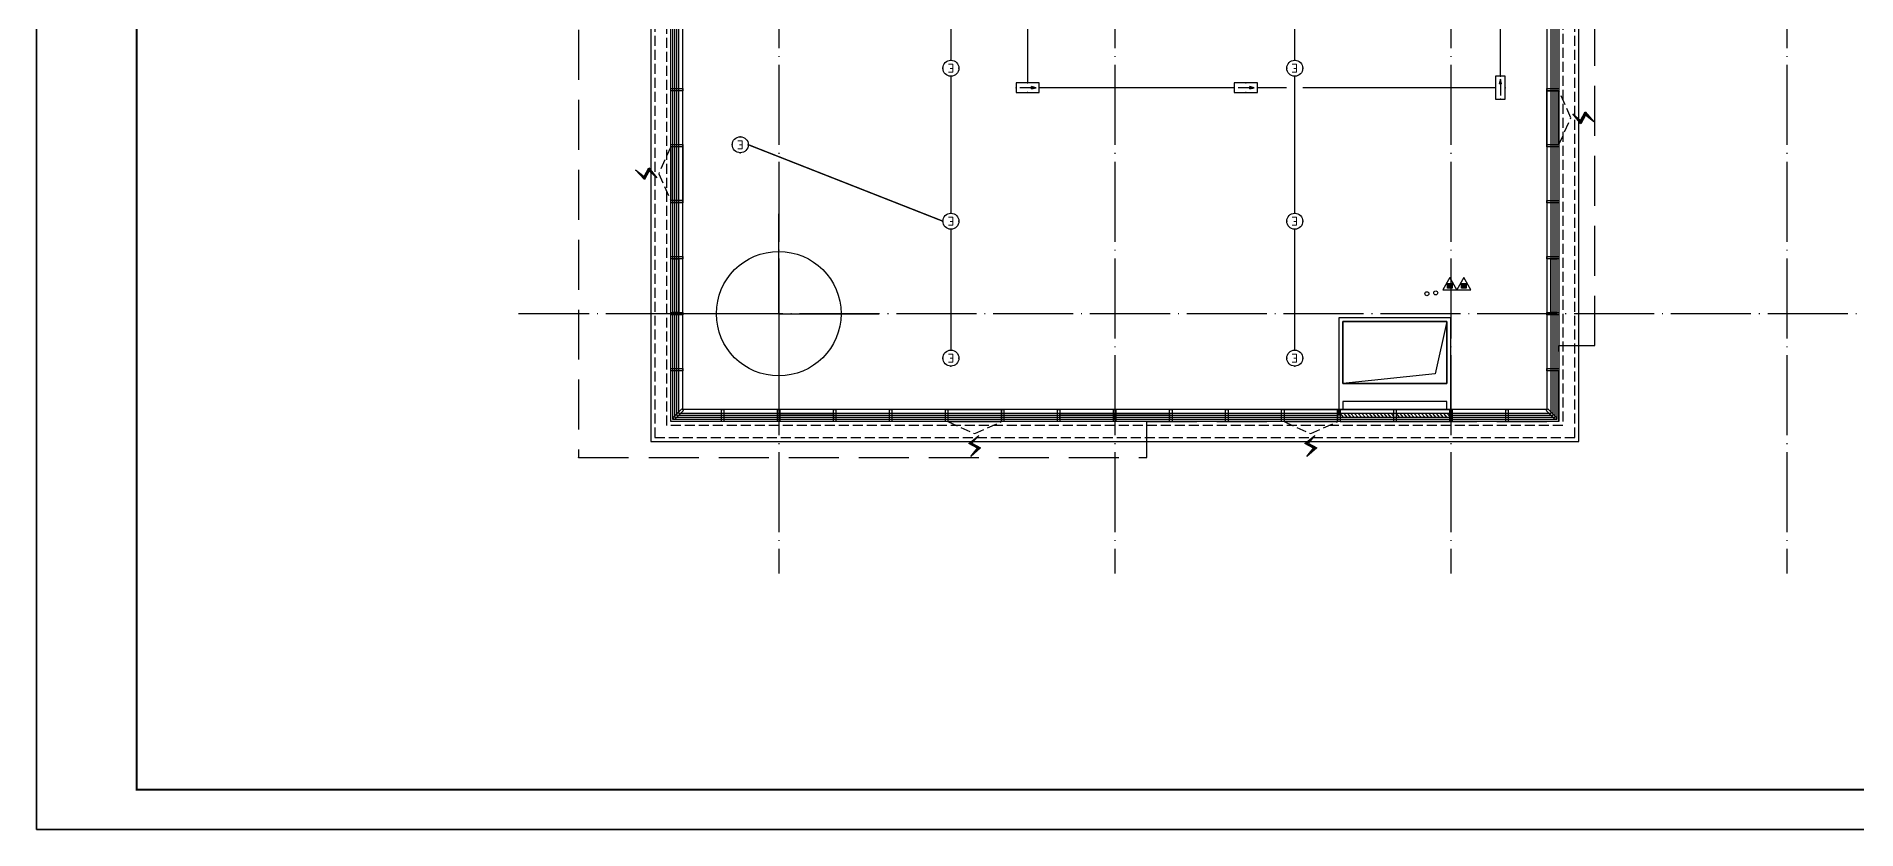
# Model space of a CAD drawing. Extents: x -292644 to 261407, y -12902 to 435090.
# Drawn here: x 93204 to 138697, y -12902 to 6934 of the extents above; entities that cross this region are included whole.
import ezdxf
from ezdxf.enums import TextEntityAlignment as Align
from ezdxf.xclip import XClip

# ---------------------------------------------------------------- set-up
doc = ezdxf.new("R2010")
doc.units = 0
doc.header["$LTSCALE"] = 1000
doc.header["$MEASUREMENT"] = 0
for name, pattern in [('104-10 轴网$0$DOTE', [2.42, 2, -0.2, 0.02, -0.2]), ('8#楼幕墙$0$109-34 轴网$0$L1$0$$AUDIT_BAD_LTYPE1', [0]), ('8#楼幕墙$0$DASH', [0.35, 0.25, -0.1]), ('DASH', [0.35, 0.25, -0.1]), ('X-104 8#10#平面_t3$0$109-34 轴网$0$L1$0$$AUDIT_BAD_LTYPE1', [0]), ('X-104 8#10#平面_t3$0$DASH', [0.35, 0.25, -0.1])]:
    doc.linetypes.add(name, pattern=pattern)
doc.layers.get('0').update_dxf_attribs({"linetype": 'CONTINUOUS'})
doc.layers.get('Defpoints').update_dxf_attribs({"linetype": 'CONTINUOUS'})
for name, color, linetype in [('104-10 轴网$0$A_AXIS-轴线', 36, '104-10 轴网$0$DOTE'), ('8#楼幕墙$0$04-电动窗', 1, 'CONTINUOUS'), ('8#楼幕墙$0$A-C_玻璃幕墙', 140, 'CONTINUOUS'), ('8#楼幕墙$0$A-C_窗', 140, 'CONTINUOUS'), ('EQUIP-照明', 3, 'CONTINUOUS'), ('WIRE-应急', 2, 'DASH'), ('X-104 8#10#平面_t3$0$A-O_分水线', 127, 'CONTINUOUS'), ('X-104 8#10#平面_t3$0$A-O_屋面', 201, 'CONTINUOUS'), ('X-104 8#10#平面_t3$0$A-O_散水', 134, 'CONTINUOUS'), ('X-104 8#10#平面_t3$0$A-TECH_结构', 21, 'CONTINUOUS'), ('X-104 8#10#平面_t3$0$E-立面轮廓', 241, 'CONTINUOUS'), ('X-104 8#10#平面_t3$0$水-消火栓', 41, 'CONTINUOUS'), ('X-104 8#10#平面_t3$0$水-雨水管', 4, 'X-104 8#10#平面_t3$0$TG_Y')]:
    doc.layers.add(name, color=color, linetype=linetype)
doc.layers.add('8#楼幕墙$0$04-不打印_辅助线', color=165, linetype='CONTINUOUS', plot=False)
doc.layers.add('X-104 8#10#平面_t3$0$04-不打印_辅助线', color=165, linetype='CONTINUOUS', plot=False)
doc.layers.add('X-104 8#10#平面_t3$0$000套内', color=226, linetype='CONTINUOUS', lineweight=30, plot=False)
doc.layers.get('X-104 8#10#平面_t3$0$A-O_分水线').off()
doc.styles.add('_TEL_DIM', font='SIMPLEX', dxfattribs={"width": 0.7, "height": 3.5, "bigfont": 'HZTXT'})
doc.styles.get("Standard").update_dxf_attribs({"font": 'gbenor.shx', "bigfont": 'gbcbig.shx'})
doc.styles.add('X-104 8#10#平面_t3$0$TG_LINETYPE', font='romans2.shx', dxfattribs={"width": 0.8, "height": 3, "bigfont": 'hzdf2.shx'})
doc.linetypes.add('X-104 8#10#平面_t3$0$TG_Y', pattern='A,5,-0.3,["Y",X-104 8#10#平面_t3$0$TG_LINETYPE,S=0.1,R=0,X=-0.23,Y=-0.15],0', length=5.3)

# ---------------------------------------------------------------- blocks, each defined once
blk = doc.blocks.new('图框-A1')
for points, const_width in [([(0, 0), (841, 0), (841, 594), (0, 594)], 0.05), ([(766, 584), (25, 584), (25, 10), (766, 10)], 0.5)]:
    blk.add_lwpolyline(points, close=True, dxfattribs=dict(const_width=const_width))
at = {"const_width": 0.05}
blk.add_lwpolyline([(420.5, 0), (420.5, 2)], dxfattribs=at)
blk = doc.blocks.new('104-10 轴网')
at = {"layer": '104-10 轴网$0$A_AXIS-轴线', "linetype": '104-10 轴网$0$DOTE'}
for p, q in [((120430, 40100), (120430, -6500)), ((128830, 40100), (128830, -6500)), ((137230, 40100), (137230, -6500)), ((145630, 40100), (145630, -6500)), ((168930, 0), (113930, 0))]:
    blk.add_line(p, q, dxfattribs=at)
at = {"layer": 'Defpoints'}
blk.add_lwpolyline([(104380, 45500), (178480, 45500), (178480, -11900), (104380, -11900)], close=True, dxfattribs=at)
blk = doc.blocks.new('X-104 8#10#平面_t3$0$fdhggh')
at = {"layer": 'X-104 8#10#平面_t3$0$04-不打印_辅助线'}
blk.add_lwpolyline([(19450, 12900), (19450, -2650), (-2650, -2650), (-2650, 27850), (8450, 27850), (8450, 30800), (14150, 30800), (14150, 35950), (44350, 35950), (44350, 14450), (24500, 14450), (24500, 12900)], close=True, dxfattribs=at)
blk = doc.blocks.new('X-104 8#10#平面_t3$0$fgdghdh')
at = {"layer": 'X-104 8#10#平面_t3$0$A-TECH_结构'}
for points in [[(8450, 23550), (8450, 24850), (9050, 24850), (8862, 23719)], [(8450, 23550), (9050, 23550), (9050, 24850), (8450, 24850)], [(24450, 23550), (24450, 24850), (25000, 24850), (24819, 23660)], [(24450, 23550), (25000, 23550), (25000, 24850), (24450, 24850)], [(16700, -1750), (14100, -1750), (14100, -200), (16700, -200)]]:
    blk.add_lwpolyline(points, close=True, dxfattribs=at)
blk.add_lwpolyline([(16700, -200), (16404, -1504), (14100, -1750), (16700, -1750), (16700, -200), (14100, -200), (14100, -1750)], dxfattribs=at)
blk = doc.blocks.new('8#楼幕墙$0$2')
at = {"linetype": '8#楼幕墙$0$109-34 轴网$0$L1$0$$AUDIT_BAD_LTYPE1'}
for points in [[(-199772, 234016), (-199772, 236514)], [(-199772, 234016), (-202271, 234016)], [(-199772, 234016), (-199772, 231517)], [(-199772, 234016), (-197274, 234016)]]:
    blk.add_lwpolyline(points, dxfattribs=at)
blk.add_circle((-199772, 234016), 1557)
blk = doc.blocks.new('8#楼幕墙$0$ii')
blk.add_lwpolyline([(-1340, 0), (0, 0), (0, -150), (-1340, -150)], close=True)
blk = doc.blocks.new('8#楼幕墙$0$$TCHSYS$WIN2D')
for p, q in [((-0.5, 0.5), (0.5, 0.5)), ((-0.5, 0.5), (-0.5, -0.5)), ((0.5, 0.5), (0.5, -0.5)), ((0.5, 0.167), (-0.5, 0.167)), ((0.5, -0.167), (-0.5, -0.167)), ((-0.5, -0.5), (0.5, -0.5))]:
    blk.add_line(p, q)
blk = doc.blocks.new('8#楼幕墙$0$开启扇')
at = {"layer": '8#楼幕墙$0$04-电动窗'}
h = blk.add_hatch(color=1, dxfattribs=at)
h.dxf.hatch_style = 1
h.paths.add_polyline_path([(771, 399), (600, 588), (817, 705), (569, 925), (738, 715), (521, 598)])
at = {"linetype": '8#楼幕墙$0$DASH'}
blk.add_lwpolyline([(0, 50), (670, 350), (1340, 50)], dxfattribs=at)
at = {"layer": '8#楼幕墙$0$04-电动窗', "color": 1}
blk.add_lwpolyline([(771, 399), (600, 588), (817, 705), (569, 925), (738, 715), (521, 598), (771, 399)], close=True, dxfattribs=at)
at = {"xscale": -1340, "yscale": 300, "zscale": 1340, "rotation": 180}
blk.add_blockref('8#楼幕墙$0$$TCHSYS$WIN2D', (670, -100), dxfattribs=at)
blk = doc.blocks.new('8#楼幕墙$0$$WINLIB2D$00000039')
at = {"color": 0}
for points in [[(-0.5, 0.5), (-0.5, -0.5)], [(0.5, 0.5), (-0.5, 0.5)], [(0.5, -0.5), (0.5, 0.5)], [(-0.5, 0.167), (0.5, 0.167)], [(-0.452, -0.167), (-0.5, 0.084)], [(-0.384, -0.167), (-0.448, 0.167)], [(-0.316, -0.167), (-0.38, 0.167)], [(-0.248, -0.167), (-0.312, 0.167)], [(-0.18, -0.167), (-0.244, 0.167)], [(-0.112, -0.167), (-0.176, 0.167)], [(-0.044, -0.167), (-0.108, 0.167)], [(0.024, -0.167), (-0.04, 0.167)], [(0.092, -0.167), (0.028, 0.167)], [(0.16, -0.167), (0.096, 0.167)], [(0.228, -0.167), (0.164, 0.167)], [(0.296, -0.167), (0.232, 0.167)], [(0.364, -0.167), (0.3, 0.167)], [(0.432, -0.167), (0.368, 0.167)], [(0.5, -0.167), (0.436, 0.167)], [(-0.5, -0.167), (0.5, -0.167)], [(0.5, -0.5), (-0.5, -0.5)]]:
    blk.add_lwpolyline(points, dxfattribs=at)
blk = doc.blocks.new('8#楼幕墙')
at = {"layer": '8#楼幕墙$0$04-不打印_辅助线'}
for points in [[(-18550, -12900), (65550, -12900), (65550, 46500), (-18550, 46500)], [(19400, 12900), (19400, -2600), (-2600, -2600), (-2600, 27800), (8500, 27800), (8500, 31000), (14200, 31000), (14200, 35900), (44300, 35900), (44300, 14500), (24130, 14500), (24130, 12900)]]:
    blk.add_lwpolyline(points, close=True, dxfattribs=at)
at = {"layer": '8#楼幕墙$0$A-C_玻璃幕墙'}
for points in [[(19630, 14400), (19500, 14400), (19500, -2700), (-2700, -2700), (-2700, 27900), (8400, 27900), (8400, 29500), (9530, 29500)], [(19570, 14450), (19450, 14450), (19450, -2650), (-2650, -2650), (-2650, 27850), (8450, 27850), (8450, 29450), (9470, 29450)], [(19570, 14600), (19300, 14600), (19300, -2500), (-2500, -2500), (-2500, 27700), (8600, 27700), (8600, 29300), (9470, 29300)], [(19630, 14700), (19200, 14700), (19200, -2400), (-2400, -2400), (-2400, 27600), (8700, 27600), (8700, 29200), (9530, 29200)]]:
    blk.add_lwpolyline(points, dxfattribs=at)
for points in [[(-2700, 5570), (-2700, 5630), (-2400, 5630), (-2400, 5570)], [(19200, 5570), (19200, 5630), (19500, 5630), (19500, 5570)], [(-2700, 4170), (-2700, 4230), (-2400, 4230), (-2400, 4170)], [(19200, 4170), (19200, 4230), (19500, 4230), (19500, 4170)], [(-2700, 2770), (-2700, 2830), (-2400, 2830), (-2400, 2770)], [(19200, 2770), (19200, 2830), (19500, 2830), (19500, 2770)], [(-2700, 1370), (-2700, 1430), (-2400, 1430), (-2400, 1370)], [(19200, 1370), (19200, 1430), (19500, 1430), (19500, 1370)], [(-2700, -30), (-2700, 30), (-2400, 30), (-2400, -30)], [(19200, -30), (19200, 30), (19500, 30), (19500, -30)], [(-2700, -1430), (-2700, -1370), (-2400, -1370), (-2400, -1430)], [(19200, -1430), (19200, -1370), (19500, -1370), (19500, -1430)], [(-2379, -2421), (-2421, -2379), (-2650, -2608), (-2608, -2650)], [(-1370, -2700), (-1430, -2700), (-1430, -2400), (-1370, -2400)], [(30, -2700), (-30, -2700), (-30, -2400), (30, -2400)], [(1430, -2700), (1370, -2700), (1370, -2400), (1430, -2400)], [(2830, -2700), (2770, -2700), (2770, -2400), (2830, -2400)], [(4230, -2700), (4170, -2700), (4170, -2400), (4230, -2400)], [(5630, -2700), (5570, -2700), (5570, -2400), (5630, -2400)], [(7030, -2700), (6970, -2700), (6970, -2400), (7030, -2400)], [(8430, -2700), (8370, -2700), (8370, -2400), (8430, -2400)], [(9830, -2700), (9770, -2700), (9770, -2400), (9830, -2400)], [(11230, -2700), (11170, -2700), (11170, -2400), (11230, -2400)], [(12630, -2700), (12570, -2700), (12570, -2400), (12630, -2400)], [(14030, -2700), (13970, -2700), (13970, -2400), (14030, -2400)], [(15430, -2700), (15370, -2700), (15370, -2400), (15430, -2400)], [(16830, -2700), (16770, -2700), (16770, -2400), (16830, -2400)], [(18230, -2700), (18170, -2700), (18170, -2400), (18230, -2400)], [(19450, -2608), (19408, -2650), (19179, -2421), (19221, -2379)]]:
    blk.add_lwpolyline(points, close=True, dxfattribs=at)
at = {"layer": '8#楼幕墙$0$04-不打印_辅助线', "rotation": 180}
blk.add_blockref('8#楼幕墙$0$2', (-199772, 234016), dxfattribs=at)
at = {"layer": '8#楼幕墙$0$A-C_玻璃幕墙', "linetype": '8#楼幕墙$0$109-34 轴网$0$L1$0$$AUDIT_BAD_LTYPE1', "xscale": -1}
for p, rotation in [((19450, 4230), 270), ((-2650, 4170), 90), ((4230, -2650), 180), ((12630, -2650), 180)]:
    blk.add_blockref('8#楼幕墙$0$开启扇', p, dxfattribs=dict(at, rotation=rotation))
at = {"layer": '8#楼幕墙$0$A-C_玻璃幕墙'}
for p, rotation in [((-2650, 1370), 90), ((19450, 30), 270), ((30, -2650), 180), ((7030, -2650), 180), ((8430, -2650), 180)]:
    blk.add_blockref('8#楼幕墙$0$ii', p, dxfattribs=dict(at, rotation=rotation))
at = {"layer": '8#楼幕墙$0$A-C_窗', "linetype": '8#楼幕墙$0$109-34 轴网$0$L1$0$$AUDIT_BAD_LTYPE1', "xscale": 1340, "yscale": 300, "zscale": -1340, "rotation": 180}
for p in [(14700, -2550), (16100, -2550)]:
    blk.add_blockref('8#楼幕墙$0$$WINLIB2D$00000039', p, dxfattribs=at)
blk = doc.blocks.new('X-104 8#10#平面_t3$0$$TWTSYS$00000546')
h = blk.add_hatch()
h.set_pattern_fill('ANSI31', color=256, scale=200, style=0)
h.set_pattern_definition([(45, (-38543.802, -6670.83), (-17.67767, 17.67767), [])])
h.paths.add_polyline_path([(-65, 174), (65, 174), (65, 44), (-65, 44)])
for points in [[(0, 344), (-198, 0), (198, 0)], [(-65, 174), (65, 174), (65, 44), (-65, 44)]]:
    blk.add_lwpolyline(points, close=True)
blk = doc.blocks.new('X-104 8#10#平面_t3$0$A$C46662BA1')
at = {"layer": 'X-104 8#10#平面_t3$0$水-消火栓'}
blk.add_circle((128177, 520), 50, dxfattribs=at)
at = {"layer": 'X-104 8#10#平面_t3$0$水-雨水管', "color": 160, "linetype": 'Continuous'}
blk.add_circle((127957, 500), 50, dxfattribs=at)
at = {"layer": 'X-104 8#10#平面_t3$0$水-消火栓', "xscale": 0.88, "yscale": 0.88, "zscale": 0.88, "rotation": 359.9999999999999}
for p in [(128533, 600), (128882, 600)]:
    blk.add_blockref('X-104 8#10#平面_t3$0$$TWTSYS$00000546', p, dxfattribs=at)
blk = doc.blocks.new('X-104 8#10#平面_t3')
at = {"linetype": 'X-104 8#10#平面_t3$0$109-34 轴网$0$L1$0$$AUDIT_BAD_LTYPE1'}
blk.add_lwpolyline([(177307, 46500), (177307, -12900), (93207, -12900), (93207, 46500)], close=True, dxfattribs=at)
at = {"layer": 'X-104 8#10#平面_t3$0$000套内'}
blk.add_lwpolyline([(125727, -2550), (109207, -2550), (109207, 27750), (120057, 27750), (120057, 24850), (120057, 24850), (120057, 22050), (121707, 22050), (121707, 12700), (128807, 12700), (128807, 14600), (131107, 14600), (131107, -2550), (128557, -2550), (128557, -100), (125757, -100), (125757, -2550)], dxfattribs=at)
at = {"layer": 'X-104 8#10#平面_t3$0$A-O_屋面', "linetype": 'X-104 8#10#平面_t3$0$DASH', "ltscale": 5}
blk.add_lwpolyline([(154557, 38600), (136157, 38600), (136157, 37200), (124957, 37200), (124957, 30200), (119357, 30200), (119357, 28800), (108157, 28800), (108157, 17600), (106757, 17600), (106757, -3604), (106757, -3600), (120957, -3600), (120957, -2700), (131257, -2700), (131257, -800), (132157, -800), (132157, 11800), (139157, 11800)], dxfattribs=at)
at = {"layer": 'X-104 8#10#平面_t3$0$A-O_散水'}
blk.add_lwpolyline([(120157, 30000), (119657, 30000), (119657, 28400), (108557, 28400), (108557, -3200), (131757, -3200), (131757, 9900), (131257, 9900), (131257, -2700), (109057, -2700), (109057, 27900), (120157, 27900)], close=True, dxfattribs=at)
at = {"layer": 'X-104 8#10#平面_t3$0$A-O_散水', "linetype": 'X-104 8#10#平面_t3$0$DASH'}
blk.add_lwpolyline([(120057, 29600), (119757, 29600), (119757, 28300), (108657, 28300), (108657, -3100), (131657, -3100), (131657, 14000), (131357, 14000), (131357, -2800), (108957, -2800), (108957, 28000), (120057, 28000)], close=True, dxfattribs=at)
at = {"layer": 'X-104 8#10#平面_t3$0$E-立面轮廓', "ltscale": 2}
blk.add_lwpolyline([(125857, -2400), (128457, -2400), (128457, -2200), (125857, -2200)], close=True, dxfattribs=at)
at = {"linetype": 'X-104 8#10#平面_t3$0$109-34 轴网$0$L1$0$$AUDIT_BAD_LTYPE1'}
ref = blk.add_blockref('8#楼幕墙', (111757, 0), dxfattribs=at)
XClip(ref).set_block_clipping_path([(-18549.9999999995, -12899.9999999999), (65550.0000000003, 284100.0000000003)])
for name in ['X-104 8#10#平面_t3$0$fdhggh', 'X-104 8#10#平面_t3$0$fgdghdh']:
    blk.add_blockref(name, (111757, 0), dxfattribs=at)
at = {"xscale": 100, "yscale": 100, "zscale": 100}
blk.add_blockref('图框-A1', (93207, -12900), dxfattribs=at)
at = {"linetype": 'X-104 8#10#平面_t3$0$109-34 轴网$0$L1$0$$AUDIT_BAD_LTYPE1'}
ref = blk.add_blockref('104-10 轴网', (-8673, 0), dxfattribs=at)
XClip(ref).set_block_clipping_path([(104379.5977508624, -11900), (178479.5977508624, 45500)])
at = {"layer": 'X-104 8#10#平面_t3$0$A-O_分水线', "linetype": 'X-104 8#10#平面_t3$0$109-34 轴网$0$L1$0$$AUDIT_BAD_LTYPE1'}
blk.add_blockref('X-104 8#10#平面_t3$0$A$C46662BA1', (0, 0), dxfattribs=at)
blk = doc.blocks.new('$equip$00001147')
blk.add_circle((0, 0), 0.5)
at = {"flags": 9}
blk.add_attdef('A', (0, 0), '', height=0.00002, dxfattribs=at)
blk = doc.blocks.new('$equip_U$00000361(HT0843)')
for p in [(-0.5, 0), (0, 0.5), (0.5, 0), (0, -0.5)]:
    blk.add_point(p)
blk.add_blockref('$equip$00001147', (0, 0))
at = {"color": 7, "style": '_TEL_DIM'}
blk.add_attdef('$TEXT$', text='', height=0.5, dxfattribs=at).set_placement((0, 0), align=Align.MIDDLE_CENTER)
at = {"color": 7, "style": '_TEL_DIM', "flags": 1}
for tag in ['A', 'REMARK']:
    blk.add_attdef(tag, text='', height=0.000025, dxfattribs=at).set_placement((0, 0), align=Align.MIDDLE_CENTER)
blk = doc.blocks.new('$equip$00002541')
blk.add_hatch(color=256).paths.add_polyline_path([(-0.24, 0.37), (-0.53, 0.3), (-0.24, 0.23)])
for p, q in [((-0.72, 0.6), (-0.72, 0)), ((0.72, 0.6), (-0.72, 0.6)), ((-0.72, 0), (0.72, 0)), ((-0.24, 0.37), (-0.53, 0.3)), ((-0.53, 0.3), (-0.24, 0.23)), ((-0.24, 0.37), (-0.24, 0.23)), ((0.72, 0), (0.72, 0.6))]:
    blk.add_line(p, q)
at = {"color": 7}
blk.add_line((-0.48, 0.3), (0.48, 0.3), dxfattribs=at)
blk.add_lwpolyline([(-0.72, 0.6), (-0.72, 0), (0.72, 0), (0.72, 0.6), (-0.72, 0.6), (-0.72, 0)])
for p in [(-0.72, 0.3), (0, 0.6), (0, 0), (0.72, 0.3)]:
    blk.add_point(p)
at = {"color": 7, "style": '_TEL_DIM', "flags": 1}
blk.add_attdef('A', text='', height=0.00002, dxfattribs=at).set_placement((0, 0), align=Align.MIDDLE_CENTER)

msp = doc.modelspace()

# ---------------------------------------------------------------- linework, layer by layer
at = {"layer": 'WIRE-应急', "linetype": 'DASH', "const_width": 35}
for points in [[(129794, 5937), (129794, 13940)], [(117977, 5769), (117977, 12639)], [(116061, 6337), (116061, 10181)], [(124654, 6337), (124654, 10181)], [(116061, 5937), (116061, 2512)], [(124654, 5937), (124654, 2512)], [(123144, 5649), (118265, 5649)], [(124454, 5649), (123720, 5649)], [(129674, 5649), (124854, 5649)], [(115861, 2312), (110997, 4225)], [(116061, 2112), (116061, -912)], [(124654, 2112), (124654, -912)]]:
    msp.add_lwpolyline(points, dxfattribs=at)

# ---------------------------------------------------------------- block references
msp.add_blockref('X-104 8#10#平面_t3', (0, 0))
at = {"layer": 'EQUIP-照明', "xscale": 400, "yscale": 400, "zscale": 400, "rotation": 180}
for p in [(116061, 6137), (124654, 6137), (110797, 4225), (116061, 2312), (124654, 2312), (116061, -1112), (124654, -1112)]:
    msp.add_blockref('$equip_U$00000361(HT0843)', p, dxfattribs=at).add_auto_attribs({'$TEXT$': 'E'})
at = {"layer": 'EQUIP-照明', "xscale": 400, "yscale": 400, "zscale": 400}
for p, rotation in [((129674, 5649), 270), ((117977, 5769), 180), ((123432, 5769), 180)]:
    msp.add_blockref('$equip$00002541', p, dxfattribs=dict(at, rotation=rotation))

doc.saveas('drawing.dxf')
